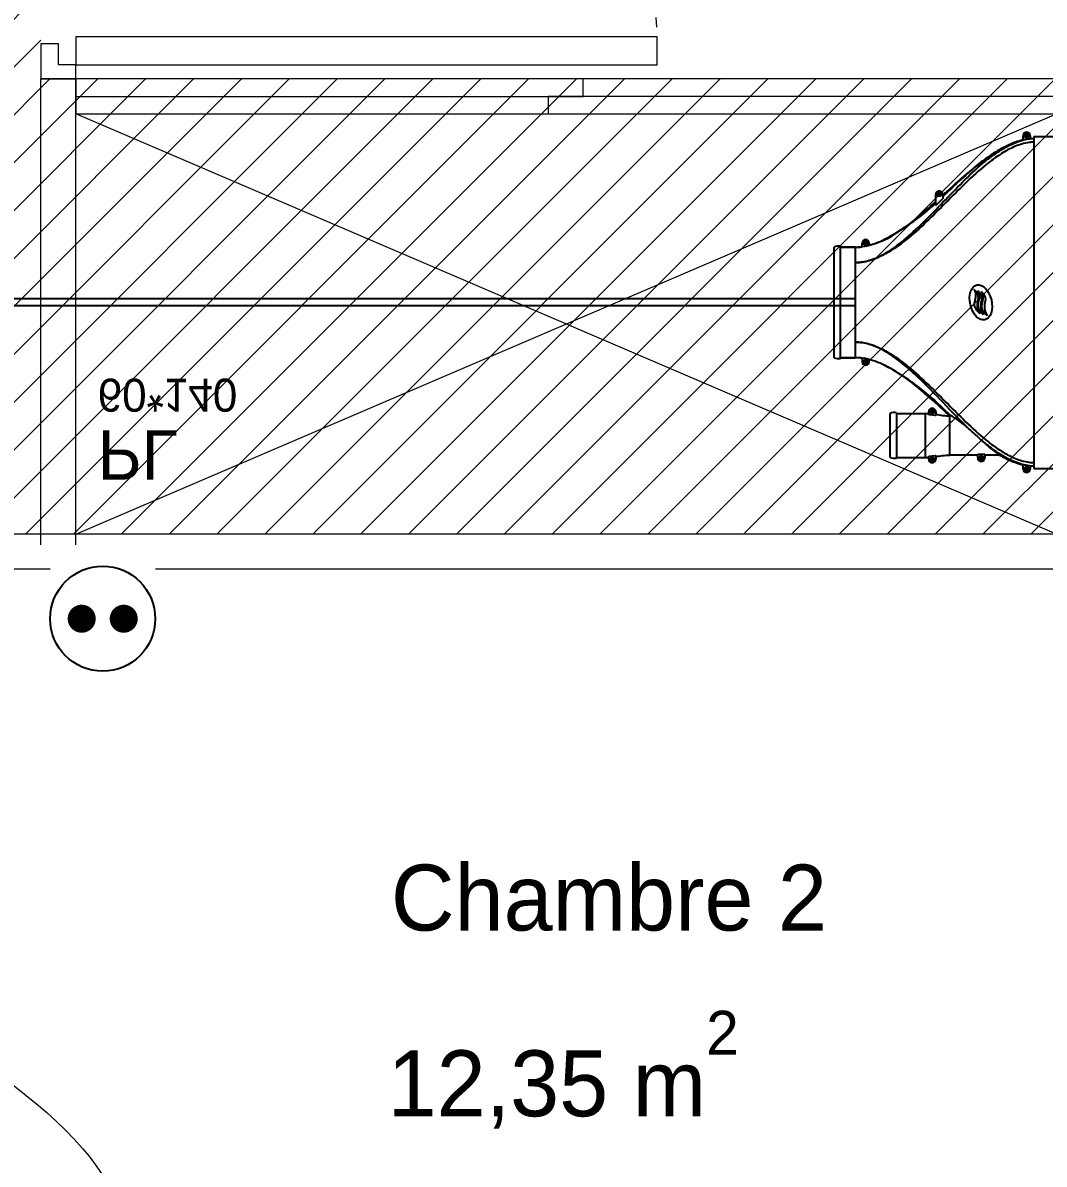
# Model space of a CAD drawing. Header units: centimetres. Extents: x 2666 to 9670, y 1889 to 5633.
# Drawn here: x 4665.9 to 4811.7, y 3626.5 to 3789.4 of the extents above; entities that cross this region are included whole.
import ezdxf

# ---------------------------------------------------------------- set-up
doc = ezdxf.new("R2010")
doc.units = ezdxf.units.CM
doc.header["$LTSCALE"] = 12.7
doc.linetypes.add('Style de ligne -18', pattern=[0.328084, 0.109361, -0.218723])
for name, color, linetype, lineweight in [('B Faux plafonds-1', 7, 'Continuous', 5), ('B Général', 7, 'Continuous', 5), ('C ANNOTATIONS-prestations', 7, 'Continuous', 5), ('C ANNOTATIONS-texte', 7, 'Continuous', 5), ('C ANNOTATIONS-texte surfaces', 7, 'Continuous', 5), ('prlm-ELEC-CFO', 1, 'Continuous', 25)]:
    doc.layers.add(name, color=color, linetype=linetype, lineweight=lineweight)
doc.layers.add('prlm-CHAUFF', color=4, linetype='Continuous')
doc.styles.add('Eurostile', font='')
doc.styles.get('Eurostile').set_extended_font_data('Eurostile')

# ---------------------------------------------------------------- blocks, each defined once
blk = doc.blocks.new('xi.PC')
at = {"color": 0, "lineweight": 5}
blk.add_wipeout([(-7.5, -7.5), (7.5, -7.5), (7.5, 7.5), (-7.5, 7.5)], dxfattribs=at).dxf.layer = 'prlm-ELEC-CFO'
at = {"layer": 'prlm-ELEC-CFO', "color": 0, "linetype": 'ByBlock', "lineweight": 5, "const_width": 2}
for points in [[(-4, 0, 1), (-2, 0, 1)], [(2, 0, 1), (4, 0, 1)]]:
    blk.add_lwpolyline(points, format="xyb", close=True, dxfattribs=at)
at = {"layer": 'prlm-ELEC-CFO', "color": 0, "linetype": 'ByBlock', "lineweight": -2}
blk.add_circle((0, 0), 7.5, dxfattribs=at)
blk = doc.blocks.new('Placard 60.140')
at = {"layer": 'B Général', "color": 7, "linetype": 'Continuous', "lineweight": 5}
for p, q in [((70.08, 30), (-69.92, -30)), ((-69.92, 30), (70.08, -30))]:
    blk.add_line(p, q, dxfattribs=at)
at = {"layer": 'B Général', "color": 7, "linetype": 'Continuous', "lineweight": 5, "flags": 128}
blk.add_lwpolyline([(70.08, -30), (70.08, 30), (-69.92, 30), (-69.92, -30)], dxfattribs=at)
at = {"layer": 'B Général', "color": 252, "linetype": 'Continuous', "lineweight": 5, "true_color": 0x888888, "flags": 128}
blk.add_lwpolyline([(70.08, -30), (70.08, -35), (-69.92, -35), (-69.92, -30)], close=True, dxfattribs=at)
at = {"layer": 'B Général', "color": 7, "linetype": 'Continuous', "lineweight": 5, "flags": 128}
for points in [[(70.08, -30), (70.08, -32.5), (-2.5, -32.5), (-2.5, -30)], [(2.5, -32.5), (2.5, -35), (-69.92, -35), (-69.92, -32.5)]]:
    blk.add_lwpolyline(points, close=True, dxfattribs=at)
at = {"layer": 'B Général', "color": 7, "insert": (-66.82, 22.22), "char_height": 7.059, "attachment_point": 1, "line_spacing_factor": 0.894142, "style": 'Eurostile'}
blk.add_mtext('PL', dxfattribs=at)
at = {"layer": 'C ANNOTATIONS-prestations', "insert": (-66.82, 10.12), "char_height": 4.706, "attachment_point": 4, "line_spacing_factor": 0.894142, "style": 'Eurostile'}
blk.add_mtext('60*140', dxfattribs=at)

msp = doc.modelspace()

# ---------------------------------------------------------------- hatches: boundary and pattern name
at = {"layer": 'B Faux plafonds-1', "linetype": 'Continuous', "lineweight": 5, "true_color": 0xaaaaaa}
h = msp.add_hatch(dxfattribs=at)
h.set_pattern_fill('F_P__SOFFITE', color=253, style=0, pattern_type=2)
h.set_pattern_definition([(45, (0, 0.2205), (-3.5277778, 3.3072917), [])])
h.paths.add_polyline_path([(4818.44, 3781.39), (4818.44, 3716.39), (4524.41, 3716.39), (4524.4, 3746.4), (4450.38, 3746.38), (4450.39, 3711.37), (4450.44, 3711.37), (4515.44, 3711.37), (4515.44, 3542.44), (4450.44, 3542.44), (4450.44, 3369.46), (4355.44, 3369.46), (4355.44, 3717.37), (4355.44, 3874.39), (4668.44, 3874.39), (4668.44, 3781.39)])

# ---------------------------------------------------------------- linework, layer by layer
at = {"layer": 'B Général', "linetype": 'Style de ligne -18', "lineweight": 5}
msp.add_line((4755.73, 3798.48), (4756.44, 3787.39), dxfattribs=at)
at = {"layer": 'B Général'}
for p, q in [((4756.44, 3787.39), (4673.44, 3787.39)), ((4673.44, 3787.39), (4673.44, 3783.39)), ((4756.44, 3783.39), (4756.44, 3787.39)), ((4673.44, 3783.39), (4756.44, 3783.39))]:
    msp.add_line(p, q, dxfattribs=at)
at = {"layer": 'B Général', "color": 7, "linetype": 'Continuous', "lineweight": 5}
for p, q in [((4670.94, 3786.39), (4668.44, 3786.39)), ((4668.44, 3786.39), (4668.44, 3781.39)), ((4670.94, 3783.39), (4670.94, 3786.39)), ((4673.44, 3783.39), (4670.94, 3783.39)), ((4673.44, 3781.39), (4673.44, 3783.39)), ((4673.44, 3781.39), (4668.44, 3781.39)), ((4668.44, 3714.87), (4668.44, 3781.39)), ((4668.44, 3781.39), (4673.44, 3781.39)), ((4673.44, 3714.87), (4673.44, 3781.39)), ((4813.44, 3716.39), (4627.41, 3716.39)), ((4813.44, 3711.39), (4627.41, 3711.39))]:
    msp.add_line(p, q, dxfattribs=at)
at = {"layer": 'B Général', "color": 7, "linetype": 'Continuous', "lineweight": 13}
for p, q in [((4668.44, 3714.87), (4668.44, 3781.39)), ((4673.44, 3714.87), (4673.44, 3781.39)), ((4813.44, 3716.39), (4627.41, 3716.39)), ((4813.44, 3711.39), (4627.41, 3711.39))]:
    msp.add_line(p, q, dxfattribs=at)
at = {"layer": 'prlm-CHAUFF', "ltscale": 50}
for p, q in [((4808.7, 3772.67), (4808.7, 3773.28)), ((4809.04, 3773.33), (4809.15, 3773.33)), ((4809.04, 3773.23), (4809.04, 3773.33)), ((4809.15, 3773.23), (4809.04, 3773.23)), ((4809.15, 3773.44), (4809.25, 3773.44)), ((4809.15, 3773.33), (4809.15, 3773.44)), ((4809.15, 3773.13), (4809.15, 3773.23)), ((4809.25, 3773.13), (4809.15, 3773.13)), ((4809.25, 3773.44), (4809.25, 3773.33)), ((4809.25, 3773.33), (4809.35, 3773.33)), ((4809.35, 3773.23), (4809.25, 3773.23)), ((4809.25, 3773.23), (4809.25, 3773.13)), ((4809.35, 3773.33), (4809.35, 3773.23)), ((4809.7, 3773.28), (4809.7, 3772.84)), ((4809.78, 3772.84), (4809.7, 3772.84)), ((4810.2, 3773.18), (4818.2, 3773.18)), ((4810.2, 3773.18), (4810.2, 3725.78)), ((4796.2, 3763.31), (4796.2, 3764.92)), ((4797.2, 3764.31), (4796.2, 3763.31)), ((4796.54, 3764.97), (4796.65, 3764.97)), ((4796.54, 3764.87), (4796.54, 3764.97)), ((4796.65, 3764.87), (4796.54, 3764.87)), ((4796.65, 3765.08), (4796.75, 3765.08)), ((4796.65, 3764.97), (4796.65, 3765.08)), ((4796.65, 3764.77), (4796.65, 3764.87)), ((4796.75, 3764.77), (4796.65, 3764.77)), ((4796.75, 3765.08), (4796.75, 3764.97)), ((4796.75, 3764.97), (4796.85, 3764.97)), ((4796.85, 3764.87), (4796.75, 3764.87)), ((4796.75, 3764.87), (4796.75, 3764.77)), ((4796.85, 3764.97), (4796.85, 3764.87)), ((4797.2, 3764.92), (4797.2, 3764.31)), ((4781.7, 3741.58), (4781.7, 3757.38)), ((4782.6, 3741.48), (4782.6, 3757.48)), ((4782.6, 3757.38), (4784.7, 3757.38)), ((4784.7, 3757.38), (4782.6, 3757.38)), ((4784.7, 3757.38), (4784.7, 3755.15)), ((4785.7, 3757.39), (4785.7, 3757.94)), ((4786.02, 3757.44), (4785.7, 3757.39)), ((4786.7, 3757.64), (4786.02, 3757.44)), ((4786.04, 3757.89), (4786.04, 3757.99)), ((4786.04, 3757.99), (4786.15, 3757.99)), ((4786.15, 3757.89), (4786.04, 3757.89)), ((4786.15, 3758.1), (4786.25, 3758.1)), ((4786.15, 3757.99), (4786.15, 3758.1)), ((4786.15, 3757.78), (4786.15, 3757.89)), ((4786.25, 3757.78), (4786.15, 3757.78)), ((4786.25, 3758.1), (4786.25, 3757.99)), ((4786.25, 3757.99), (4786.35, 3757.99)), ((4786.25, 3757.89), (4786.25, 3757.78)), ((4786.35, 3757.89), (4786.25, 3757.89)), ((4786.35, 3757.99), (4786.35, 3757.89)), ((4786.7, 3757.94), (4786.7, 3757.64)), ((4789.18, 3758.6), (4789.18, 3758.57)), ((4789.72, 3758.89), (4789.72, 3758.86)), ((4784.7, 3755.15), (4784.7, 3743.81)), ((4784.7, 3749.98), (4645.79, 3749.98)), ((4784.7, 3748.98), (4644.79, 3748.98)), ((4784.7, 3743.81), (4784.7, 3741.58)), ((4782.6, 3741.58), (4784.7, 3741.58)), ((4784.7, 3741.58), (4782.6, 3741.58)), ((4785.7, 3741.58), (4786.02, 3741.53)), ((4785.7, 3741.58), (4785.7, 3741.02)), ((4786.7, 3741.32), (4786.02, 3741.53)), ((4786.04, 3740.97), (4786.04, 3741.07)), ((4786.04, 3741.07), (4786.15, 3741.07)), ((4786.15, 3741.18), (4786.25, 3741.18)), ((4786.15, 3741.07), (4786.15, 3741.18)), ((4786.25, 3741.18), (4786.25, 3741.07)), ((4786.25, 3741.07), (4786.35, 3741.07)), ((4786.35, 3741.07), (4786.35, 3740.97)), ((4786.7, 3741.02), (4786.7, 3741.32)), ((4786.15, 3740.97), (4786.04, 3740.97)), ((4786.15, 3740.87), (4786.15, 3740.97)), ((4786.25, 3740.87), (4786.15, 3740.87)), ((4786.25, 3740.97), (4786.25, 3740.87)), ((4786.35, 3740.97), (4786.25, 3740.97)), ((4789.72, 3740.08), (4789.72, 3740.08)), ((4798.36, 3733.28), (4796.2, 3735.35)), ((4796.2, 3735.35), (4798.36, 3733.28)), ((4789.7, 3727.33), (4789.7, 3733.63)), ((4790.6, 3733.73), (4790.6, 3727.23)), ((4790.6, 3733.63), (4794.7, 3733.63)), ((4790.6, 3733.63), (4794.7, 3733.63)), ((4794.7, 3733.63), (4794.7, 3727.33)), ((4795.2, 3733.45), (4795.2, 3733.88)), ((4796.14, 3733.33), (4795.2, 3733.45)), ((4795.54, 3733.93), (4795.65, 3733.93)), ((4795.54, 3733.83), (4795.54, 3733.93)), ((4795.65, 3733.83), (4795.54, 3733.83)), ((4795.65, 3734.04), (4795.75, 3734.04)), ((4795.65, 3733.93), (4795.65, 3734.04)), ((4795.65, 3733.73), (4795.65, 3733.83)), ((4795.75, 3733.73), (4795.65, 3733.73)), ((4795.75, 3734.04), (4795.75, 3733.93)), ((4795.75, 3733.93), (4795.85, 3733.93)), ((4795.85, 3733.83), (4795.75, 3733.83)), ((4795.75, 3733.83), (4795.75, 3733.73)), ((4795.85, 3733.93), (4795.85, 3733.83)), ((4796.2, 3733.33), (4796.14, 3733.33)), ((4796.2, 3733.88), (4796.2, 3733.33)), ((4798.36, 3733.28), (4798.2, 3733.28)), ((4798.2, 3727.68), (4798.2, 3733.28)), ((4798.36, 3733.28), (4798.2, 3733.28)), ((4790.6, 3727.33), (4794.7, 3727.33)), ((4790.6, 3727.33), (4794.7, 3727.33)), ((4795.2, 3727.52), (4796.14, 3727.63)), ((4795.2, 3727.08), (4795.2, 3727.52)), ((4795.54, 3727.03), (4795.54, 3727.13)), ((4795.54, 3727.13), (4795.65, 3727.13)), ((4795.65, 3727.03), (4795.54, 3727.03)), ((4795.65, 3727.24), (4795.75, 3727.24)), ((4795.65, 3727.13), (4795.65, 3727.24)), ((4795.65, 3726.93), (4795.65, 3727.03)), ((4795.75, 3726.93), (4795.65, 3726.93)), ((4795.75, 3727.24), (4795.75, 3727.13)), ((4795.75, 3727.13), (4795.85, 3727.13)), ((4795.75, 3727.03), (4795.75, 3726.93)), ((4795.85, 3727.03), (4795.75, 3727.03)), ((4795.85, 3727.13), (4795.85, 3727.03)), ((4796.14, 3727.63), (4796.2, 3727.63)), ((4796.2, 3727.63), (4796.2, 3727.08)), ((4802.2, 3727.68), (4798.2, 3727.68)), ((4802.2, 3727.68), (4798.2, 3727.68)), ((4802.2, 3727.83), (4803.2, 3727.83)), ((4802.2, 3727.28), (4802.2, 3727.83)), ((4802.54, 3727.23), (4802.54, 3727.33)), ((4802.54, 3727.33), (4802.65, 3727.33)), ((4802.65, 3727.23), (4802.54, 3727.23)), ((4802.65, 3727.44), (4802.75, 3727.44)), ((4802.65, 3727.33), (4802.65, 3727.44)), ((4802.65, 3727.13), (4802.65, 3727.23)), ((4802.75, 3727.13), (4802.65, 3727.13)), ((4802.75, 3727.44), (4802.75, 3727.33)), ((4802.75, 3727.33), (4802.85, 3727.33)), ((4802.85, 3727.23), (4802.75, 3727.23)), ((4802.75, 3727.23), (4802.75, 3727.13)), ((4802.85, 3727.33), (4802.85, 3727.23)), ((4803.2, 3727.83), (4803.2, 3727.28)), ((4805.32, 3727.68), (4803.2, 3727.68)), ((4805.32, 3727.68), (4803.2, 3727.68)), ((4808.7, 3725.68), (4808.7, 3726.3)), ((4809.04, 3725.73), (4809.15, 3725.73)), ((4809.04, 3725.63), (4809.04, 3725.73)), ((4809.15, 3725.63), (4809.04, 3725.63)), ((4809.15, 3725.84), (4809.25, 3725.84)), ((4809.15, 3725.73), (4809.15, 3725.84)), ((4809.15, 3725.53), (4809.15, 3725.63)), ((4809.25, 3725.53), (4809.15, 3725.53)), ((4809.25, 3725.84), (4809.25, 3725.73)), ((4809.25, 3725.73), (4809.35, 3725.73)), ((4809.35, 3725.63), (4809.25, 3725.63)), ((4809.25, 3725.63), (4809.25, 3725.53)), ((4809.35, 3725.73), (4809.35, 3725.63)), ((4809.7, 3726.13), (4809.7, 3725.68)), ((4809.78, 3726.12), (4809.7, 3726.12)), ((4810.2, 3725.78), (4818.2, 3725.78))]:
    msp.add_line(p, q, dxfattribs=at)
for centre, radius in [((4809.2, 3773.28), 0.3), ((4809.2, 3773.28), 0.25), ((4796.7, 3764.92), 0.3), ((4796.7, 3764.92), 0.25), ((4786.2, 3757.94), 0.3), ((4786.2, 3757.94), 0.25), ((4786.2, 3741.02), 0.3), ((4786.2, 3741.02), 0.25), ((4795.7, 3733.88), 0.3), ((4795.7, 3733.88), 0.25), ((4795.7, 3727.08), 0.3), ((4795.7, 3727.08), 0.25), ((4802.7, 3727.28), 0.3), ((4802.7, 3727.28), 0.25), ((4809.2, 3725.68), 0.3), ((4809.2, 3725.68), 0.25)]:
    msp.add_circle(centre, radius, dxfattribs=at)
for centre, radius, start, end in [((4809.2, 3773.28), 0.5, 0, 180), ((4796.7, 3764.92), 0.5, 0, 180), ((4770.14, 3792.62), 39, 300.1399, 310.6113), ((4770.14, 3792.62), 39, 302.5506, 310.6113), ((4788.1, 3771.99), 11.66, 309.5755, 314.0299), ((4787.87, 3772.25), 11.99, 309.6381, 313.9674), ((4783.22, 3770.59), 13.43, 282.9954, 306.0824), ((4782.36, 3755.5), 2, 83.2559, 109.4245), ((4782.36, 3755.5), 2, 83.2559, 109.4245), ((4784.69, 3765.15), 7.77, 270.0577, 277.4544), ((4784.69, 3765.2), 7.82, 270.0736, 277.4237), ((4784.71, 3764.59), 7.25, 269.9215, 277.8382), ((4786.2, 3757.94), 0.5, 0, 180), ((4783.87, 3768.64), 11.35, 284.4106, 297.8626), ((4780.03, 3776.4), 20.01, 297.2018, 298.9518), ((4782.36, 3743.47), 2, 250.5755, 276.7441), ((4782.36, 3743.47), 2, 250.5755, 276.7441), ((4784.69, 3733.81), 7.77, 82.5456, 89.9423), ((4784.69, 3733.76), 7.82, 82.5763, 89.9264), ((4784.71, 3734.41), 7.17, 83.9053, 90.1157), ((4784.71, 3734.41), 7.17, 82.0923, 83.5448), ((4786.2, 3741.02), 0.5, 180, 0), ((4783.73, 3729.97), 11.74, 62.3321, 75.441), ((4783.87, 3730.33), 11.35, 62.1374, 75.6929), ((4780.03, 3722.56), 20.01, 61.0483, 62.7983), ((4780.03, 3722.56), 20.01, 61.0482, 62.7982), ((4770.14, 3706.35), 39, 49.3887, 59.86), ((4770.14, 3706.35), 39, 49.3887, 59.8601), ((4788.1, 3726.97), 11.66, 45.9701, 50.4245), ((4787.87, 3726.72), 11.99, 46.0326, 50.3619), ((4790.36, 3731.75), 2, 83.2559, 109.4245), ((4790.36, 3731.75), 2, 83.2559, 109.4245), ((4795.7, 3733.88), 0.5, 0, 180), ((4778.15, 3704.74), 35.1, 45.7111, 49.5265), ((4818.97, 3747), 23.65, 226.4099, 234.7501), ((4790.36, 3729.22), 2, 250.5755, 276.7441), ((4790.36, 3729.22), 2, 250.5755, 276.7441), ((4795.7, 3727.08), 0.5, 180, 0), ((4802.7, 3727.28), 0.5, 180, 0), ((4811.56, 3738.07), 12.12, 253.7263, 256.3852), ((4809.2, 3725.68), 0.5, 180, 0)]:
    msp.add_arc(centre, radius, start, end, dxfattribs=at)
msp.add_ellipse((4802.65, 3749.48), major_axis=(-0.57, 2.49), ratio=0.600775, dxfattribs=at)
for points, knots in [([(4784.7, 3755.15), (4784.87, 3755.15), (4785.04, 3755.16), (4785.38, 3755.19), (4785.55, 3755.21), (4786.06, 3755.29), (4786.4, 3755.37), (4787.06, 3755.56), (4787.38, 3755.68), (4788.01, 3755.95), (4788.32, 3756.1), (4789.21, 3756.58), (4789.78, 3756.94), (4790.86, 3757.72), (4791.38, 3758.13), (4792.9, 3759.41), (4793.86, 3760.33), (4795.74, 3762.21), (4796.66, 3763.17), (4798.51, 3765.09), (4799.43, 3766.05), (4801.33, 3767.91), (4802.3, 3768.82), (4803.84, 3770.07), (4804.37, 3770.47), (4805.2, 3771.03), (4805.48, 3771.21), (4806.05, 3771.56), (4806.35, 3771.72), (4807.25, 3772.17), (4807.86, 3772.42), (4808.82, 3772.69), (4809.15, 3772.76), (4809.72, 3772.84), (4809.96, 3772.87), (4810.2, 3772.88)], [0, 0, 0, 0, 0.015625, 0.015625, 0.03125, 0.03125, 0.0625, 0.0625, 0.09375, 0.09375, 0.125, 0.125, 0.1875, 0.1875, 0.25, 0.25, 0.375, 0.375, 0.5, 0.5, 0.625, 0.625, 0.75, 0.75, 0.8125, 0.8125, 0.84375, 0.84375, 0.875, 0.875, 0.9375, 0.9375, 0.96875, 0.96875, 0.9908046, 0.9908046, 0.9908046, 0.9908046]), ([(4810.2, 3772.38), (4809.96, 3772.36), (4809.73, 3772.34), (4809.16, 3772.25), (4808.84, 3772.18), (4807.89, 3771.91), (4807.28, 3771.65), (4806.4, 3771.2), (4806.1, 3771.04), (4805.54, 3770.69), (4805.26, 3770.51), (4804.45, 3769.96), (4803.92, 3769.56), (4802.39, 3768.32), (4801.42, 3767.43), (4799.53, 3765.6), (4798.6, 3764.67), (4796.74, 3762.8), (4795.81, 3761.87), (4793.9, 3760.05), (4792.93, 3759.17), (4791.39, 3757.95), (4790.86, 3757.56), (4789.76, 3756.83), (4789.2, 3756.48), (4788.29, 3756.03), (4787.98, 3755.89), (4787.36, 3755.64), (4787.03, 3755.53), (4786.38, 3755.35), (4786.05, 3755.28), (4785.54, 3755.2), (4785.37, 3755.18), (4785.04, 3755.16), (4784.87, 3755.15), (4784.7, 3755.15)], [0.0092808, 0.0092808, 0.0092808, 0.0092808, 0.03125, 0.03125, 0.0625, 0.0625, 0.125, 0.125, 0.15625, 0.15625, 0.1875, 0.1875, 0.25, 0.25, 0.375, 0.375, 0.5, 0.5, 0.625, 0.625, 0.75, 0.75, 0.8125, 0.8125, 0.875, 0.875, 0.90625, 0.90625, 0.9375, 0.9375, 0.96875, 0.96875, 0.984375, 0.984375, 1, 1, 1, 1]), ([(4808.7, 3772.67), (4808.41, 3772.61), (4808.12, 3772.53), (4807.56, 3772.34), (4807.28, 3772.24), (4806.45, 3771.89), (4805.93, 3771.63), (4804.9, 3771.04), (4804.4, 3770.73), (4803.43, 3770.05), (4802.95, 3769.7), (4801.55, 3768.59), (4800.66, 3767.82), (4798.91, 3766.22), (4798.05, 3765.4), (4797.2, 3764.57)], [0, 0, 0, 0, 0.0625, 0.0625, 0.125, 0.125, 0.25, 0.25, 0.375, 0.375, 0.5, 0.5, 0.75, 0.75, 1, 1, 1, 1]), ([(4804.65, 3770.88), (4804.49, 3770.78), (4804, 3770.46), (4803.18, 3769.89), (4802.21, 3769.15), (4801.24, 3768.36), (4800.16, 3767.44), (4798.98, 3766.38), (4797.96, 3765.46), (4797.36, 3764.92), (4797.2, 3764.77)], [0.1694223, 0.1694223, 0.1694223, 0.1694223, 0.1906001, 0.2339285, 0.2787061, 0.3247019, 0.3716424, 0.4351709, 0.4991397, 0.523565, 0.523565, 0.523565, 0.523565]), ([(4796.2, 3763.87), (4795.84, 3763.54), (4795.06, 3762.85), (4793.84, 3761.81), (4792.66, 3760.86), (4791.58, 3760.06), (4790.61, 3759.41), (4789.67, 3758.85), (4789.05, 3758.53), (4788.76, 3758.4)], [0.5730592, 0.5730592, 0.5730592, 0.5730592, 0.626259, 0.6884084, 0.7489718, 0.7930827, 0.8358988, 0.8773199, 0.9123747, 0.9123747, 0.9123747, 0.9123747]), ([(4802.53, 3747.86), (4801.81, 3748.58), (4801.71, 3748.96), (4801.75, 3749.34), (4801.82, 3749.96), (4802.22, 3750.6), (4801.65, 3751.34)], [0, 0, 0, 0, 0.389075, 0.389075, 0.389075, 1, 1, 1, 1]), ([(4803.57, 3747.55), (4802.85, 3748.27), (4802.76, 3748.64), (4802.8, 3749.03), (4802.86, 3749.65), (4803.27, 3750.29), (4802.69, 3751.03)], [0, 0, 0, 0, 0.389075, 0.389075, 0.389075, 1, 1, 1, 1]), ([(4784.7, 3743.81), (4784.87, 3743.81), (4785.04, 3743.81), (4785.38, 3743.78), (4785.55, 3743.76), (4786.05, 3743.69), (4786.38, 3743.62), (4787.04, 3743.43), (4787.36, 3743.32), (4787.99, 3743.07), (4788.3, 3742.93), (4789.2, 3742.48), (4789.77, 3742.14), (4790.86, 3741.41), (4791.39, 3741.01), (4792.93, 3739.79), (4793.9, 3738.91), (4795.81, 3737.1), (4796.74, 3736.17), (4798.6, 3734.3), (4799.53, 3733.36), (4801.43, 3731.53), (4802.39, 3730.64), (4803.92, 3729.4), (4804.45, 3729.01), (4805.26, 3728.45), (4805.54, 3728.27), (4806.1, 3727.93), (4806.4, 3727.77), (4807.28, 3727.31), (4807.89, 3727.06), (4808.84, 3726.78), (4809.16, 3726.71), (4809.73, 3726.62), (4809.96, 3726.6), (4810.2, 3726.59)], [0, 0, 0, 0, 0.015625, 0.015625, 0.03125, 0.03125, 0.0625, 0.0625, 0.09375, 0.09375, 0.125, 0.125, 0.1875, 0.1875, 0.25, 0.25, 0.375, 0.375, 0.5, 0.5, 0.625, 0.625, 0.75, 0.75, 0.8125, 0.8125, 0.84375, 0.84375, 0.875, 0.875, 0.9375, 0.9375, 0.96875, 0.96875, 0.9907189, 0.9907189, 0.9907189, 0.9907189]), ([(4800.94, 3731.44), (4799.69, 3732.64), (4798.49, 3733.89), (4796.1, 3736.38), (4794.9, 3737.63), (4793.03, 3739.41), (4792.39, 3739.99), (4791.07, 3741.09), (4790.38, 3741.62), (4789.29, 3742.33), (4788.91, 3742.55), (4788.13, 3742.96), (4787.72, 3743.15), (4786.89, 3743.46), (4786.46, 3743.59), (4785.81, 3743.72), (4785.59, 3743.75), (4785.25, 3743.79), (4785.14, 3743.8), (4784.92, 3743.81), (4784.81, 3743.81), (4784.7, 3743.81)], [0, 0, 0, 0, 0.25, 0.25, 0.5, 0.5, 0.625, 0.625, 0.75, 0.75, 0.8125, 0.8125, 0.875, 0.875, 0.9375, 0.9375, 0.96875, 0.96875, 0.984375, 0.984375, 1, 1, 1, 1]), ([(4788.74, 3740.58), (4789.08, 3740.42), (4789.79, 3740.05), (4790.84, 3739.41), (4791.93, 3738.65), (4793.01, 3737.83), (4794.09, 3736.94), (4795.39, 3735.83), (4796.74, 3734.62), (4797.77, 3733.67), (4798.2, 3733.28)], [0.1568082, 0.1568082, 0.1568082, 0.1568082, 0.2305418, 0.3149874, 0.4025619, 0.4929385, 0.5856877, 0.6803551, 0.8317746, 0.9509578, 0.9509578, 0.9509578, 0.9509578]), ([(4800.94, 3731.44), (4800.67, 3731.67), (4800.41, 3731.9), (4799.9, 3732.31), (4799.65, 3732.5), (4799.17, 3732.85), (4798.95, 3732.99), (4798.66, 3733.16), (4798.58, 3733.2), (4798.44, 3733.26), (4798.39, 3733.28), (4798.36, 3733.28)], [0, 0, 0, 0, 0.25, 0.25, 0.5, 0.5, 0.75, 0.75, 0.875, 0.875, 1, 1, 1, 1]), ([(4810.2, 3726.09), (4809.92, 3726.1), (4809.64, 3726.13), (4809.01, 3726.23), (4808.65, 3726.32), (4807.59, 3726.64), (4806.91, 3726.94), (4805.6, 3727.66), (4804.98, 3728.06), (4803.79, 3728.93), (4803.22, 3729.39), (4802.66, 3729.87)], [0.0331631, 0.0331631, 0.0331631, 0.0331631, 0.125, 0.125, 0.25, 0.25, 0.5, 0.5, 0.75, 0.75, 1, 1, 1, 1]), ([(4808.7, 3726.29), (4808.4, 3726.36), (4808.11, 3726.44), (4807.67, 3726.59), (4807.53, 3726.64), (4807.24, 3726.75), (4807.09, 3726.8), (4806.67, 3726.98), (4806.39, 3727.11), (4805.85, 3727.39), (4805.58, 3727.53), (4805.32, 3727.68)], [0, 0, 0, 0, 0.25, 0.25, 0.375, 0.375, 0.5, 0.5, 0.75, 0.75, 1, 1, 1, 1]), ([(4805.32, 3727.68), (4805.6, 3727.52), (4805.88, 3727.37), (4806.46, 3727.08), (4806.75, 3726.95), (4807.35, 3726.7), (4807.65, 3726.59), (4808.03, 3726.47), (4808.1, 3726.45), (4808.17, 3726.43)], [0, 0, 0, 0, 0.25, 0.25, 0.5, 0.5, 0.75, 0.75, 0.8062429, 0.8062429, 0.8062429, 0.8062429])]:
    msp.add_open_spline(points, degree=3, knots=knots, dxfattribs=at)
for points in [[(4809.7, 3772.84), (4809.36, 3772.8), (4809.03, 3772.75), (4808.7, 3772.67)], [(4801.65, 3751.34), (4802.58, 3750.51), (4802.18, 3749.86), (4802.11, 3749.25)], [(4802.26, 3749.19), (4802.33, 3749.8), (4802.73, 3750.45), (4802.16, 3751.18)], [(4802.16, 3751.18), (4803.09, 3750.36), (4802.69, 3749.71), (4802.62, 3749.09)], [(4802.69, 3751.03), (4803.63, 3750.2), (4803.22, 3749.55), (4803.15, 3748.94)], [(4802.11, 3749.25), (4802.07, 3748.86), (4802.17, 3748.48), (4802.53, 3747.86)], [(4803.04, 3747.7), (4802.32, 3748.42), (4802.22, 3748.8), (4802.26, 3749.19)], [(4802.62, 3749.09), (4802.58, 3748.7), (4802.68, 3748.32), (4803.04, 3747.7)], [(4803.15, 3748.94), (4803.11, 3748.54), (4803.21, 3748.17), (4803.57, 3747.55)], [(4794.7, 3733.63), (4794.86, 3733.63), (4795.03, 3733.63), (4795.2, 3733.61)], [(4794.7, 3733.63), (4794.86, 3733.63), (4795.03, 3733.63), (4795.2, 3733.61)], [(4796.2, 3733.49), (4796.86, 3733.4), (4797.53, 3733.28), (4798.2, 3733.28)], [(4796.2, 3733.49), (4796.86, 3733.4), (4797.53, 3733.28), (4798.2, 3733.28)], [(4794.7, 3727.33), (4794.86, 3727.33), (4795.03, 3727.34), (4795.2, 3727.35)], [(4794.7, 3727.33), (4794.86, 3727.33), (4795.03, 3727.34), (4795.2, 3727.35)], [(4796.2, 3727.47), (4796.86, 3727.57), (4797.53, 3727.68), (4798.2, 3727.68)], [(4796.2, 3727.47), (4796.86, 3727.57), (4797.53, 3727.68), (4798.2, 3727.68)], [(4808.7, 3726.3), (4809.03, 3726.22), (4809.36, 3726.16), (4809.7, 3726.13)]]:
    msp.add_open_spline(points, degree=3, dxfattribs=at)
at = {"layer": 'prlm-ELEC-CFO', "lineweight": 13}
msp.add_spline([(4635.09, 3696.84), (4632.07, 3669.2), (4674.39, 3628.7), (4664.91, 3536.78)], degree=3, dxfattribs=at)

# ---------------------------------------------------------------- block references
at = {"layer": 'B Général', "color": 7, "xscale": -1, "rotation": 180}
msp.add_blockref('Placard 60.140', (4743.36, 3746.39), dxfattribs=at)

# ---------------------------------------------------------------- texts
at = {"layer": 'C ANNOTATIONS-texte', "color": 7, "insert": (4749.55, 3659.67), "char_height": 9.412, "attachment_point": 8, "line_spacing_factor": 0.894142, "style": 'Eurostile'}
msp.add_mtext('Chambre 2', dxfattribs=at)
at = {"layer": 'C ANNOTATIONS-texte surfaces', "color": 7, "insert": (4743.02, 3648.35), "char_height": 9.412, "attachment_point": 2, "line_spacing_factor": 0.894142, "style": 'Eurostile'}
msp.add_mtext('12,35 m{\\H0.6667x;\\S2^ ;}', dxfattribs=at)

# ---------------------------------------------------------------- next in the draw order: block references
at = {"layer": 'prlm-ELEC-CFO'}
msp.add_blockref('xi.PC', (4677.27, 3704.32), dxfattribs=at)

doc.saveas('drawing.dxf')
